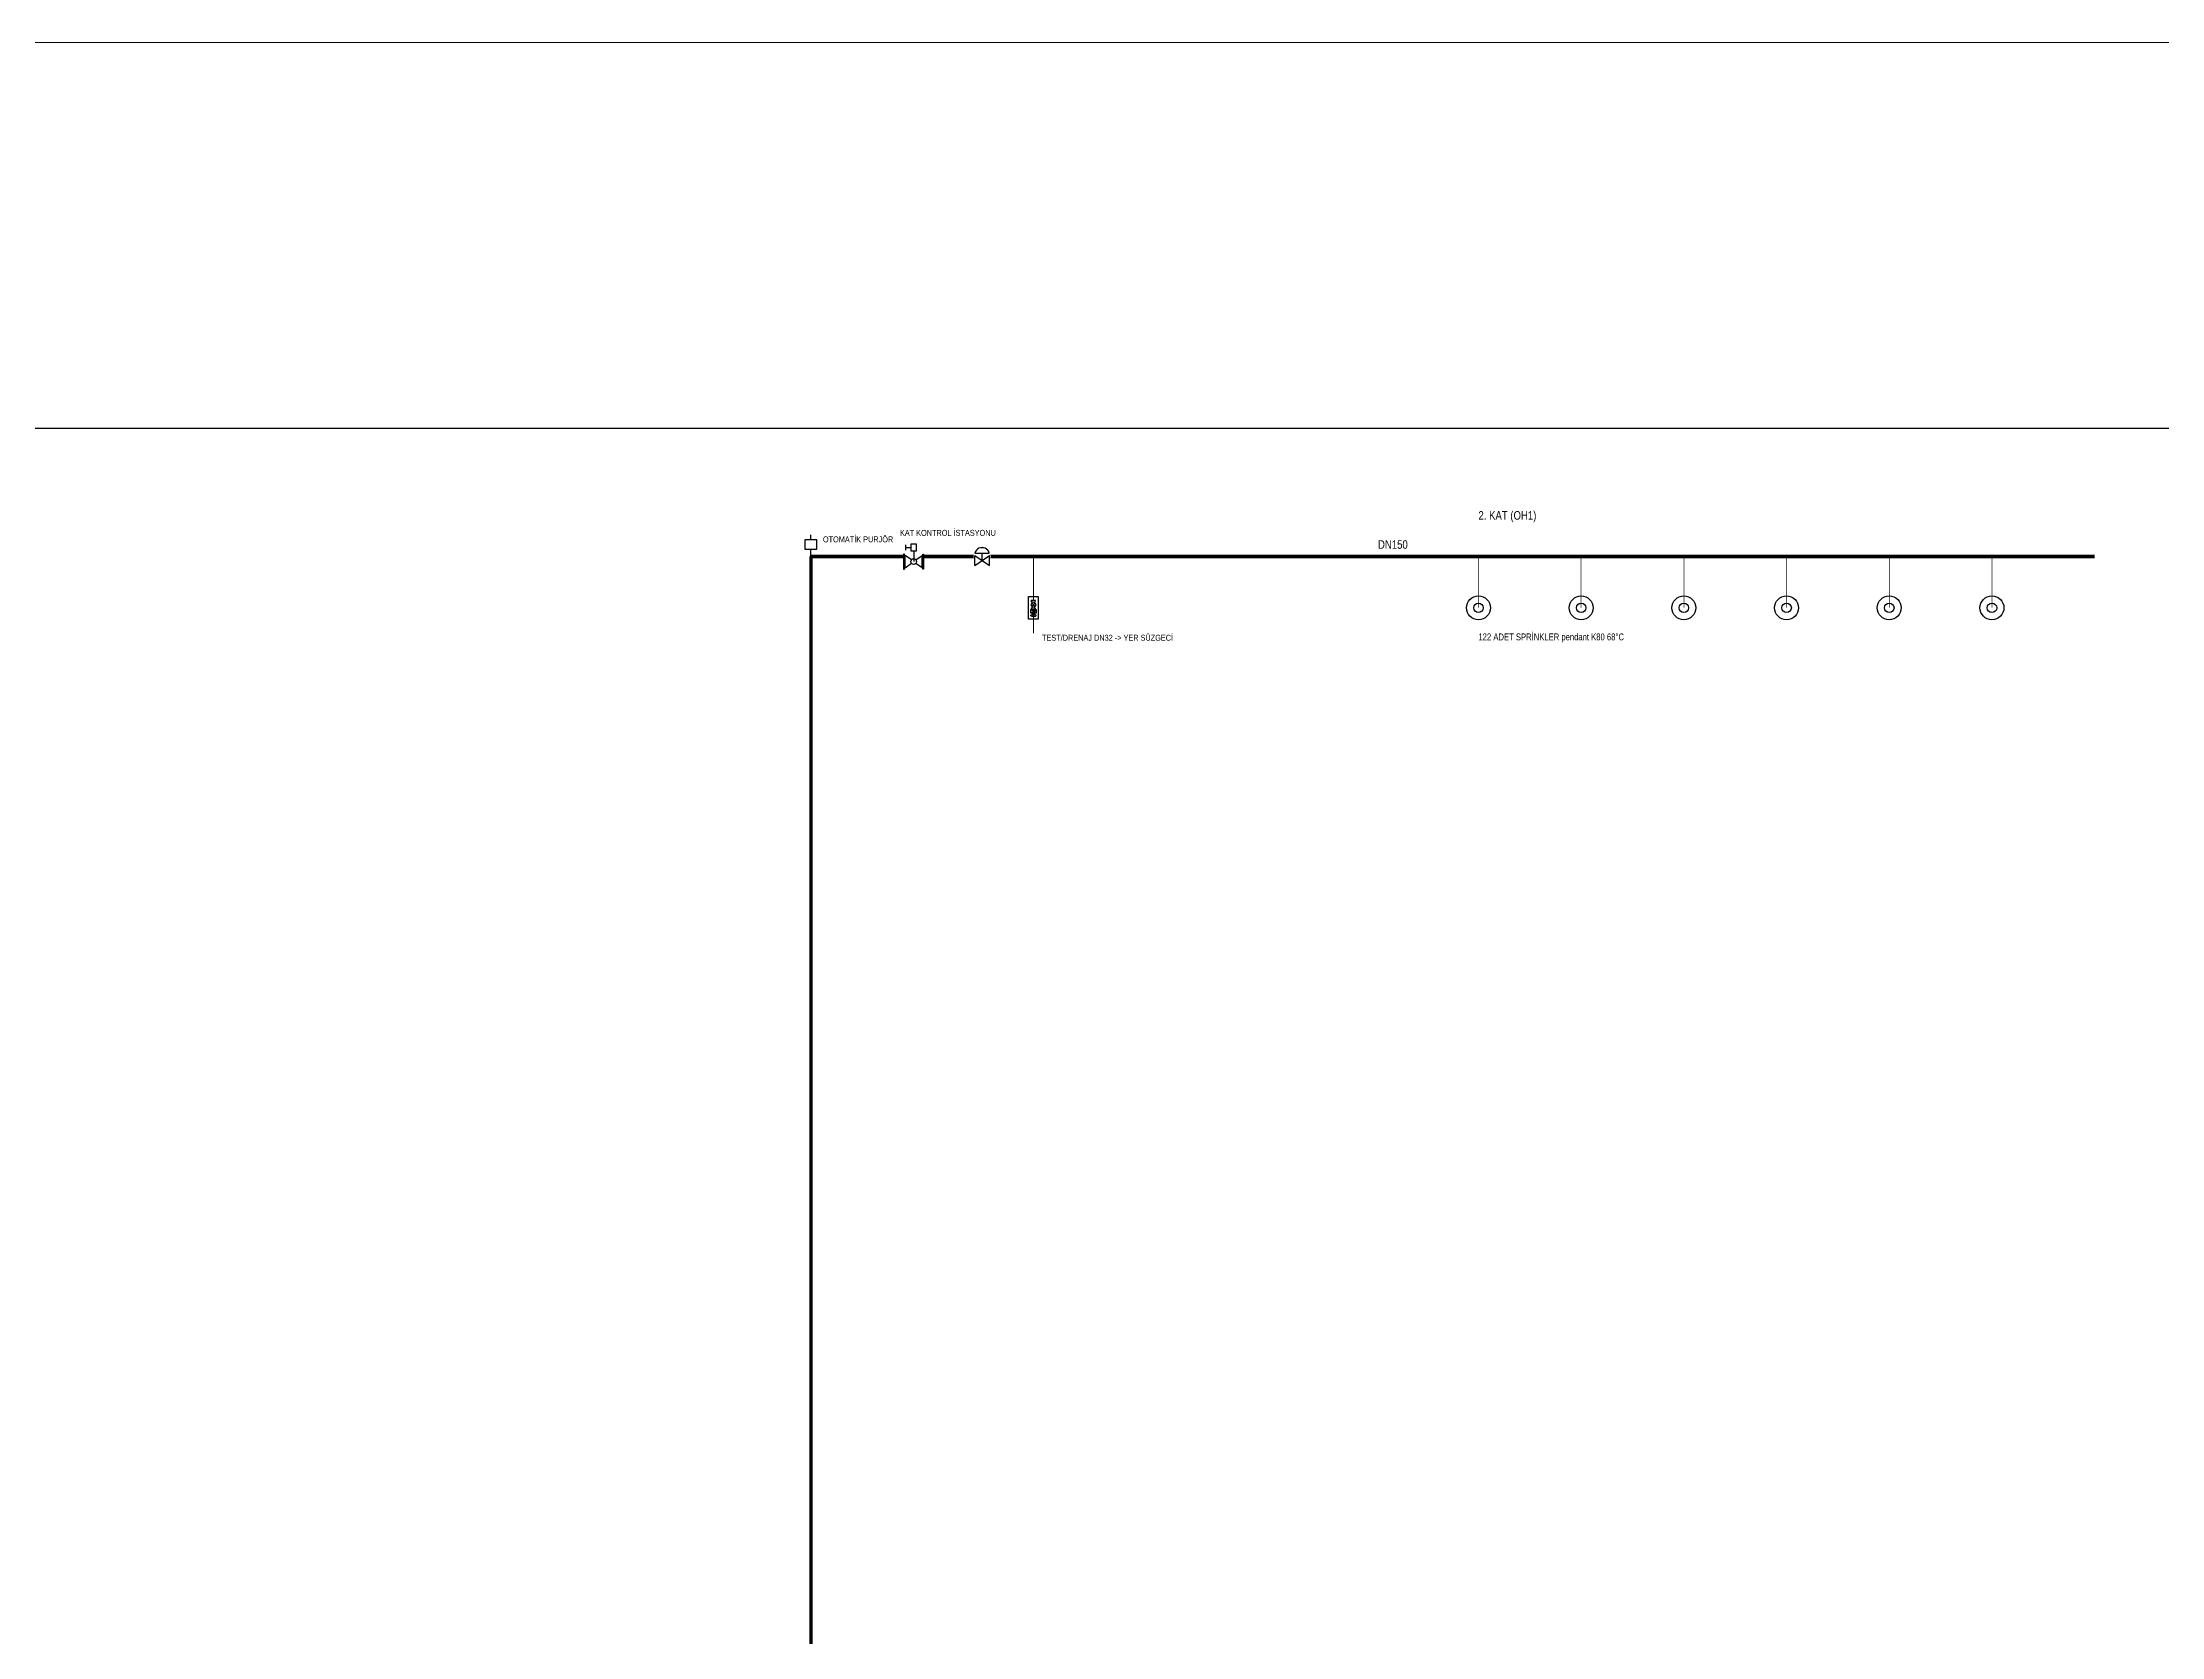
# Model space of a CAD drawing. Header units: centimetres. Extents: x 247996 to 276712, y -458149 to -450648.
# Drawn here: x 258602 to 261078, y -452512 to -450649 of the extents above; entities that cross this region are included whole.
import ezdxf
from ezdxf.enums import TextEntityAlignment as Align

# ---------------------------------------------------------------- set-up
doc = ezdxf.new("R2010")
doc.units = ezdxf.units.CM
doc.layers.add('ANTED', color=144, linetype='Continuous', lineweight=0)
for name, color, linetype in [('MTY-SPRINKLER', 15, 'Continuous'), ('MTY-SPRINKLER-BORU', 140, 'Continuous'), ('MTY-SPRINKLER-CAP', 141, 'Continuous'), ('MTY-YANGIN-SEMA', 7, 'Continuous'), ('MTY-YANGIN-VANA', 1, 'Continuous')]:
    doc.layers.add(name, color=color, linetype=linetype)
doc.styles.add('ROTAS', font='arial.ttf')

# ---------------------------------------------------------------- blocks, each defined once
blk = doc.blocks.new('Y-PURJOR')
for p, q in [((0, 14), (0, 18)), ((0, 0), (0, 6))]:
    blk.add_line(p, q)
blk.add_lwpolyline([(-5, 6), (5, 6), (5, 14), (-5, 14)], close=True)
blk = doc.blocks.new('ASL-IZL-KELEBEK')
for p, q in [((-4.4, -6.8), (-17.1, 1.9)), ((-17.1, -22.4), (-17.1, 1.9)), ((-15.3, 12.6), (-15.3, 23.4)), ((-15.3, 12.6), (-15.3, 23.4)), ((-15.3, 12.6), (-15.3, 23.4)), ((-15.3, 12.6), (-15.3, 23.4)), ((-15.3, 18), (-4.7, 18)), ((-15.3, 18), (-4.7, 18)), ((-15.3, 18), (-4.7, 18)), ((-15.3, 18), (-4.7, 18)), ((0.1, 10.8), (0.1, -10.2)), ((4.6, -6.7), (17.1, 1.9)), ((17.1, -22.4), (17.1, 1.9)), ((-17.1, -22.4), (-4.4, -13.6)), ((17.1, -22.4), (4.6, -13.7))]:
    blk.add_line(p, q)
for points in [[(-18.2, 4.8), (-20, 4.8), (-20, -25.2), (-18.2, -25.2), (-18.2, 4.8)], [(4.9, 25.2), (4.9, 10.8), (-4.7, 10.8), (-4.7, 25.2), (4.9, 25.2)], [(4.9, 25.2), (4.9, 10.8), (-4.7, 10.8), (-4.7, 25.2), (4.9, 25.2)], [(4.9, 25.2), (4.9, 10.8), (-4.7, 10.8), (-4.7, 25.2), (4.9, 25.2)], [(4.9, 25.2), (4.9, 10.8), (-4.7, 10.8), (-4.7, 25.2), (4.9, 25.2)], [(18.2, 4.8), (20, 4.8), (20, -25.2), (18.2, -25.2), (18.2, 4.8)]]:
    blk.add_lwpolyline(points)
blk.add_circle((0.1, -10.2), 5.68)
blk = doc.blocks.new('ASL-FS')
for p, q in [((-16.3, 7.7), (16.2, 7.7)), ((-16.2, -20), (-16.2, 2)), ((-16.2, 2), (16.3, -20)), ((-16.2, -20), (16.3, 2)), ((0.1, -9), (0.1, 7.7)), ((16.3, -20), (16.3, 2))]:
    blk.add_line(p, q)
blk.add_lwpolyline([(16.2, 7.7), (14.8, 11.1), (12.8, 14.1), (10.1, 16.6), (7, 18.5), (3.5, 19.6), (-0.1, 20), (-3.7, 19.6), (-7.2, 18.5), (-10.3, 16.6), (-12.9, 14.1), (-15, 11.1), (-16.3, 7.7)])
blk = doc.blocks.new('ASL-TEST')
for p, q in [((-34.2, 4.8), (-31.8, 10.2)), ((-28.5, 10.2), (-26.1, 4.8)), ((-27.4, 0), (-21.1, 0)), ((-21.1, 10.2), (-6.9, -10.2)), ((-21.1, -10.2), (-6.9, 10.2)), ((-21.1, 10.2), (-6.9, -10.2)), ((-21.1, -10.2), (-6.9, 10.2)), ((-6.9, 0), (-5.6, 0)), ((-5.6, 8.4), (3.3, 4)), ((-5.6, -8.4), (-5.6, 8.4)), ((5, -6.3), (17.5, 6.3)), ((5, 6.3), (17.5, -6.3)), ((19.2, 4), (28, 8.4)), ((28, -8.4), (28, 8.4)), ((-34.2, -4.8), (-31.8, -10.2)), ((-28.5, -10.2), (-26.1, -4.8)), ((-5.6, -8.4), (3.3, -4)), ((19.2, -4), (28, -8.4))]:
    blk.add_line(p, q)
for points in [[(-44.2, -18.7), (-44.2, 18.7), (44.2, 18.7), (44.2, -18.7), (-44.2, -18.7)], [(-34.2, -4.8), (-34.2, 4.8)], [(-27.4, -2.4), (-27.4, 2.4), (-33.2, 2.4), (-33.2, -2.4), (-27.4, -2.4)], [(-31.8, 10.2), (-28.5, 10.2)], [(-26.1, -4.8), (-26.1, 4.8)], [(-21.1, -10.2), (-21.1, 10.2), (-6.9, 10.2), (-6.9, -10.2), (-21.1, -10.2)], [(-31.8, -10.2), (-28.5, -10.2)]]:
    blk.add_lwpolyline(points)
blk.add_circle((11.2, 0), 8.88)
blk = doc.blocks.new('ASL-SPR-PE')
for radius in [12.5, 5]:
    blk.add_circle((0, 0), radius)

msp = doc.modelspace()

# ---------------------------------------------------------------- linework, layer by layer
at = {"layer": 'ANTED'}
msp.add_line((276712.4, -450649.1), (248038.8, -450649.1), dxfattribs=at)
at = {"layer": 'MTY-SPRINKLER-BORU'}
for points, const_width in [([(258650, -456510), (259500, -456510), (259500, -451250)], 4), ([(259500, -451250), (261000, -451250)], 4), ([(259760, -451250), (259760, -451340)], 1), ([(260280, -451250), (260280, -451310)], 0.8), ([(260400, -451250), (260400, -451310)], 0.8), ([(260520, -451250), (260520, -451310)], 0.8), ([(260640, -451250), (260640, -451310)], 0.8), ([(260760, -451250), (260760, -451310)], 0.8), ([(260880, -451250), (260880, -451310)], 0.8)]:
    msp.add_lwpolyline(points, dxfattribs=dict(at, const_width=const_width))
at = {"layer": 'MTY-YANGIN-SEMA'}
msp.add_lwpolyline([(256800, -451100), (263900, -451100)], dxfattribs=at)

# ---------------------------------------------------------------- block references
at = {"layer": 'MTY-SPRINKLER', "xscale": 1.12, "yscale": 1.12}
for p in [(260280, -451310), (260400, -451310), (260520, -451310), (260640, -451310), (260760, -451310), (260880, -451310)]:
    msp.add_blockref('ASL-SPR-PE', p, dxfattribs=at)
at = {"layer": 'MTY-YANGIN-VANA', "xscale": 1.4, "yscale": 1.4}
msp.add_blockref('Y-PURJOR', (259500, -451250), dxfattribs=at)

# ---------------------------------------------------------------- texts
at = {"layer": 'MTY-YANGIN-VANA', "style": 'ROTAS', "width": 0.8}
for s, p in [('OTOMATİK PURJÖR', (259514, -451230)), ('TEST/DRENAJ DN32 -> YER SÜZGECİ', (259770, -451345))]:
    msp.add_text(s, height=7, dxfattribs=at).set_placement(p, align=Align.MIDDLE_LEFT)

# ---------------------------------------------------------------- wipeouts: each hides what was drawn before it
for points in [[(260278, -451212.5), (260341.5, -451212.5), (260341.5, -451197.5), (260278, -451197.5)], [(260278.4, -451350), (260420.5, -451350), (260420.5, -451338), (260278.4, -451338)]]:
    msp.add_wipeout(points)

# ---------------------------------------------------------------- next in the draw order: texts
at = {"layer": 'MTY-YANGIN-SEMA', "style": 'ROTAS', "width": 0.8}
msp.add_text('2. KAT (OH1)', height=10, dxfattribs=at).set_placement((260280, -451210), align=Align.BOTTOM_LEFT)
msp.add_text('122 ADET SPRİNKLER pendant K80 68°C', height=8, dxfattribs=at).set_placement((260280, -451340), align=Align.TOP_LEFT)

# ---------------------------------------------------------------- next in the draw order: wipeouts: each hides what was drawn before it
for points in [[(260163.6, -451246.5), (260192.4, -451246.5), (260192.4, -451231.5), (260163.6, -451231.5)], [(259632, -451250), (259631.1, -451245.4), (259628.5, -451241.5), (259624.6, -451238.9), (259620, -451238), (259615.4, -451238.9), (259611.5, -451241.5), (259608.9, -451245.4), (259608, -451250), (259608.9, -451254.6), (259611.5, -451258.5), (259615.4, -451261.1), (259620, -451262), (259624.6, -451261.1), (259628.5, -451258.5), (259631.1, -451254.6)], [(259710, -451250), (259709.2, -451246.2), (259707.1, -451242.9), (259703.8, -451240.8), (259700, -451240), (259696.2, -451240.8), (259692.9, -451242.9), (259690.8, -451246.2), (259690, -451250), (259690.8, -451253.8), (259692.9, -451257.1), (259696.2, -451259.2), (259700, -451260), (259703.8, -451259.2), (259707.1, -451257.1), (259709.2, -451253.8)], [(259768, -451310), (259767.4, -451306.9), (259765.7, -451304.3), (259763.1, -451302.6), (259760, -451302), (259756.9, -451302.6), (259754.3, -451304.3), (259752.6, -451306.9), (259752, -451310), (259752.6, -451313.1), (259754.3, -451315.7), (259756.9, -451317.4), (259760, -451318), (259763.1, -451317.4), (259765.7, -451315.7), (259767.4, -451313.1)]]:
    msp.add_wipeout(points)

# ---------------------------------------------------------------- next in the draw order: block references
at = {"layer": 'MTY-YANGIN-VANA'}
for name, p, xscale, yscale in [('ASL-IZL-KELEBEK', (259620, -451250), 0.5850000000000001, 0.5850000000000001), ('ASL-FS', (259700, -451250), 0.52, 0.52)]:
    msp.add_blockref(name, p, dxfattribs=dict(at, xscale=xscale, yscale=yscale))
at = {"layer": 'MTY-YANGIN-VANA', "xscale": 0.3, "yscale": 0.3, "rotation": 90}
msp.add_blockref('ASL-TEST', (259760, -451310), dxfattribs=at)

# ---------------------------------------------------------------- next in the draw order: texts
at = {"layer": 'MTY-SPRINKLER-CAP', "style": 'ROTAS', "width": 0.8}
msp.add_text('DN150', height=10, dxfattribs=at).set_placement((260180, -451244), align=Align.BOTTOM_CENTER)

# ---------------------------------------------------------------- next in the draw order: wipeouts: each hides what was drawn before it
msp.add_wipeout([(259620.7, -451229.8), (259696.5, -451229.8), (259696.5, -451219.2), (259620.7, -451219.2)])

# ---------------------------------------------------------------- next in the draw order: texts
at = {"layer": 'MTY-YANGIN-VANA', "style": 'ROTAS', "width": 0.8}
msp.add_text('KAT KONTROL İSTASYONU', height=7, dxfattribs=at).set_placement((259660, -451228), align=Align.BOTTOM_CENTER)

doc.saveas('drawing.dxf')
